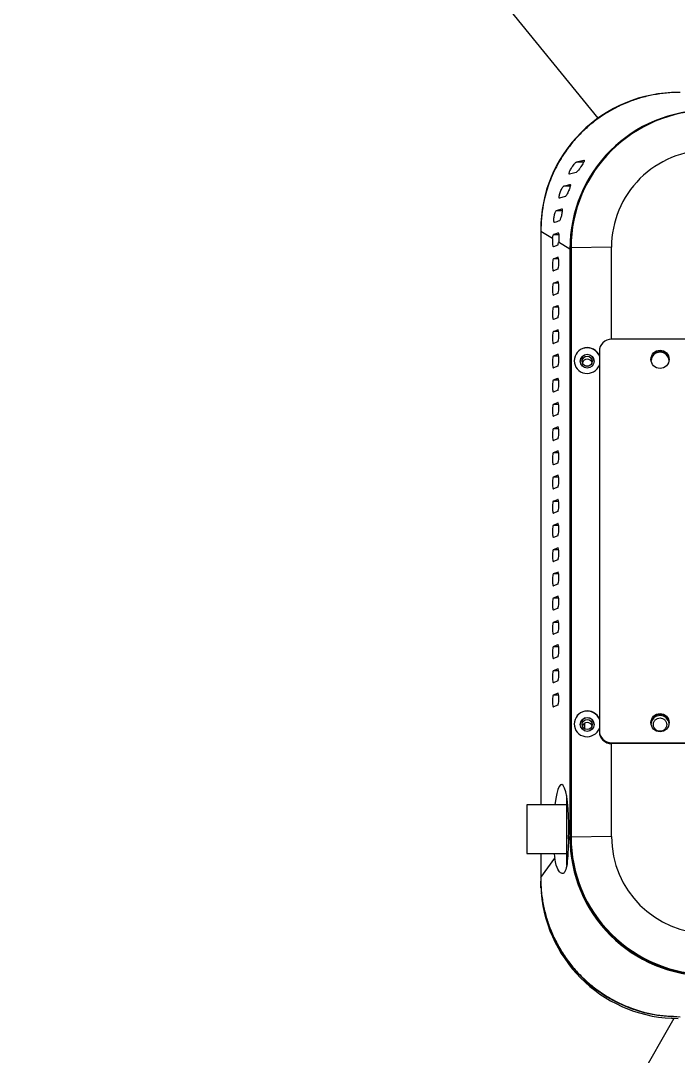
# Model space of a CAD drawing. Header units: millimetres. Extents: x 845401 to 948039, y 511594 to 550263.
# Drawn here: x 921266.4 to 921428.9, y 545046.7 to 545302.6 of the extents above; entities that cross this region are included whole.
import ezdxf

# ---------------------------------------------------------------- set-up
doc = ezdxf.new("R2010")
doc.units = ezdxf.units.MM

# ---------------------------------------------------------------- blocks, each defined once
blk = doc.blocks.new('G$CA2434F1D')
at = {"color": 251, "linetype": 'Continuous', "lineweight": 25}
for p, q in [((1438.31, 2105.01), (1552.13, 1964.88)), ((1546.89, 1954.08), (1548.67, 1954.5)), ((1546.89, 1954.08), (1548.65, 1954.08)), ((1546.75, 1951.5), (1545.12, 1951.09)), ((1543.73, 1948.09), (1545.23, 1948.51)), ((1545.29, 1948.09), (1543.73, 1948.09)), ((1544.06, 1945.52), (1542.67, 1945.1)), ((1541.9, 1942.11), (1543.2, 1942.53)), ((1541.9, 1942.11), (1543.32, 1942.11)), ((1538, 1937.36), (1538, 1795.21)), ((1540.93, 1935.13), (1538, 1936.89)), ((1538, 1936.89), (1538, 1795.21)), ((1541.19, 1936.12), (1542.47, 1936.12)), ((1542.23, 1933.55), (1541.17, 1933.13)), ((1545.23, 1932.54), (1542.44, 1934.22)), ((1545.23, 1932.54), (1545.23, 1787.29)), ((1555.5, 1933.02), (1545.5, 1932.88)), ((1545.5, 1932.88), (1545.5, 1787.23)), ((1555.5, 1910.28), (1555.5, 1933.02)), ((1541.17, 1930.14), (1542.23, 1930.55)), ((1542.43, 1930.14), (1541.17, 1930.14)), ((1542.23, 1930.55), (1542.27, 1930.55)), ((1542.23, 1927.56), (1541.17, 1927.14)), ((1541.17, 1924.15), (1542.23, 1924.57)), ((1542.43, 1924.15), (1541.17, 1924.15)), ((1542.23, 1924.57), (1542.27, 1924.57)), ((1542.23, 1921.58), (1541.17, 1921.16)), ((1541.17, 1918.17), (1542.23, 1918.58)), ((1542.43, 1918.17), (1541.17, 1918.17)), ((1542.23, 1918.58), (1542.27, 1918.58)), ((1542.23, 1915.59), (1541.17, 1915.17)), ((1541.17, 1912.18), (1542.23, 1912.6)), ((1542.43, 1912.18), (1541.17, 1912.18)), ((1542.23, 1912.6), (1542.27, 1912.6)), ((1542.23, 1909.61), (1541.17, 1909.19)), ((1609.5, 1910.28), (1555.5, 1910.28)), ((1552.5, 1907.29), (1552.5, 1813.52)), ((1541.17, 1906.19), (1542.23, 1906.61)), ((1541.17, 1906.19), (1542.42, 1906.19)), ((1542.27, 1906.61), (1542.23, 1906.61)), ((1546.3, 1904.96), (1546.3, 1904.95)), ((1542.23, 1903.62), (1541.17, 1903.2)), ((1549.89, 1903.62), (1549.11, 1903.62)), ((1541.17, 1900.21), (1542.23, 1900.63)), ((1541.17, 1900.21), (1542.43, 1900.21)), ((1542.23, 1897.64), (1541.17, 1897.22)), ((1541.17, 1894.22), (1542.23, 1894.64)), ((1541.17, 1894.22), (1542.43, 1894.22)), ((1542.27, 1894.64), (1542.23, 1894.64)), ((1542.23, 1891.65), (1541.17, 1891.23)), ((1541.17, 1888.24), (1542.23, 1888.66)), ((1541.17, 1888.24), (1542.43, 1888.24)), ((1542.27, 1888.66), (1542.23, 1888.66)), ((1542.23, 1885.66), (1541.17, 1885.25)), ((1541.17, 1882.25), (1542.23, 1882.67)), ((1541.17, 1882.25), (1542.43, 1882.25)), ((1542.27, 1882.67), (1542.23, 1882.67)), ((1542.23, 1879.68), (1541.17, 1879.26)), ((1541.17, 1876.27), (1542.23, 1876.69)), ((1541.17, 1876.27), (1542.43, 1876.27)), ((1542.27, 1876.69), (1542.23, 1876.69)), ((1542.23, 1873.69), (1541.17, 1873.28)), ((1541.17, 1870.28), (1542.23, 1870.7)), ((1541.17, 1870.28), (1542.43, 1870.28)), ((1542.27, 1870.7), (1542.23, 1870.7)), ((1542.23, 1867.71), (1541.17, 1867.29)), ((1541.17, 1864.3), (1542.23, 1864.72)), ((1541.17, 1864.3), (1542.43, 1864.3)), ((1542.27, 1864.72), (1542.23, 1864.72)), ((1542.23, 1861.72), (1541.17, 1861.3)), ((1541.17, 1858.31), (1542.23, 1858.73)), ((1541.17, 1858.31), (1542.43, 1858.31)), ((1542.27, 1858.73), (1542.23, 1858.73)), ((1542.23, 1855.74), (1541.17, 1855.32)), ((1541.17, 1852.33), (1542.23, 1852.74)), ((1541.17, 1852.33), (1542.43, 1852.33)), ((1542.27, 1852.74), (1542.23, 1852.74)), ((1542.23, 1849.75), (1541.17, 1849.33)), ((1541.17, 1846.34), (1542.23, 1846.76)), ((1541.17, 1846.34), (1542.43, 1846.34)), ((1542.27, 1846.76), (1542.23, 1846.76)), ((1542.23, 1843.77), (1541.17, 1843.35)), ((1541.17, 1840.36), (1542.23, 1840.77)), ((1541.17, 1840.36), (1542.43, 1840.36)), ((1542.27, 1840.77), (1542.23, 1840.77)), ((1542.23, 1837.78), (1541.17, 1837.36)), ((1541.17, 1834.37), (1542.23, 1834.79)), ((1541.17, 1834.37), (1542.43, 1834.37)), ((1542.27, 1834.79), (1542.23, 1834.79)), ((1542.23, 1831.8), (1541.17, 1831.38)), ((1541.17, 1828.38), (1542.23, 1828.8)), ((1541.17, 1828.38), (1542.43, 1828.38)), ((1542.27, 1828.8), (1542.23, 1828.8)), ((1542.23, 1825.81), (1541.17, 1825.39)), ((1541.17, 1822.4), (1542.23, 1822.82)), ((1541.17, 1822.4), (1542.43, 1822.4)), ((1542.27, 1822.82), (1542.23, 1822.82)), ((1542.23, 1819.83), (1541.17, 1819.41)), ((1546.3, 1815.18), (1546.3, 1815.17)), ((1548.81, 1815.37), (1548.81, 1813.98)), ((1552.5, 1813.52), (1552.5, 1813.31)), ((1555.5, 1810.53), (1609.5, 1810.53)), ((1555.5, 1810.32), (1555.5, 1810.53)), ((1609.5, 1810.32), (1555.5, 1810.32)), ((1555.5, 1787.37), (1555.5, 1810.32)), ((1544.4, 1797.5), (1544.4, 1780.24)), ((1544.4, 1795.21), (1534.6, 1795.21)), ((1534.6, 1795.21), (1534.6, 1783.21)), ((1544.88, 1786.81), (1545.23, 1787.29)), ((1555.5, 1787.37), (1545.5, 1787.23)), ((1545.5, 1787.23), (1545.5, 1787.09)), ((1534.6, 1783.21), (1544.4, 1783.21)), ((1538, 1783.21), (1538, 1776.75)), ((1538, 1783.21), (1538, 1777.22)), ((1538, 1777.22), (1541.47, 1782.05)), ((1538.04, 1774.71), (1538, 1776.31)), ((1570.88, 1742.41), (1409.52, 1458.17))]:
    blk.add_line(p, q, dxfattribs=at)
for centre, radius in [((1567.5, 1905.29), 2.25), ((1549.5, 1904.84), 1.7), ((1549.5, 1904.81), 1.25), ((1567.5, 1815.51), 2.25), ((1549.5, 1815.06), 1.7), ((1549.5, 1815.03), 1.25)]:
    blk.add_circle(centre, radius, dxfattribs=at)
for centre, radius, start, end in [((1571.96, 1937.32), 33.96, 89.9266, 179.9353), ((1579.46, 1932.83), 33.96, 89.9336, 179.9248), ((1579.47, 1932.99), 23.97, 89.9301, 179.9301), ((1555.5, 1907.29), 3, 89.9301, 179.9283), ((1549.5, 1904.94), 3.2, 20.448, 179.8671), ((1567.5, 1905.08), 2.25, 89.9301, 177.2555), ((1567.5, 1905.08), 2.25, 2.7585, 177.2415), ((1567.5, 1904.8), 2.25, 6.3551, 173.6449), ((1567.5, 1905.08), 2.25, 2.7445, 90.0664), ((1549.5, 1904.8), 1.7, 0.0944, 179.9056), ((1549.5, 1904.11), 1.25, 16.3515, 163.6485), ((1549.5, 1815.16), 3.2, 20.448, 179.8671), ((1567.5, 1815.3), 2.25, 89.9301, 177.2572), ((1567.5, 1815.3), 2.25, 2.8093, 177.1907), ((1567.5, 1815.02), 2.25, 6.3603, 173.6397), ((1567.5, 1815.3), 2.25, 2.7428, 90.0664), ((1549.5, 1815.02), 1.7, 0.0944, 179.9056), ((1549.5, 1814.32), 1.25, 16.3515, 163.6485), ((1555.5, 1813.52), 3, 180.0717, 270.0699), ((1555.5, 1813.31), 3, 180.0717, 270.0699), ((1579.46, 1787.27), 33.96, 180.0647, 270.0734), ((1579.46, 1787.14), 33.96, 180.0752, 270.0664), ((1579.47, 1787.4), 23.97, 180.0699, 270.0699), ((1571.96, 1776.8), 33.96, 180.0752, 270.0664), ((1571.96, 1776.36), 33.96, 184.8281, 270.0699)]:
    blk.add_arc(centre, radius, start, end, dxfattribs=at)
for centre, major_axis, ratio, start_param, end_param in [((1580.77, 1931.47), (26.48, -24.43), 0.970192, 2.330938, 3.871576), ((1571.5, 1937.05), (49.46, 10.19), 0.195879, 2.153538, 2.183704), ((1541.17, 1934.63), (0.02, 1.5), 0.17587, 1.231154, 3.213638), ((1574.5, 1935.25), (49.46, 10.19), 0.195879, 2.238749, 2.268607), ((1542.23, 1935.04), (0.02, 1.5), 0.17587, 3.213638, 4.132295), ((1541.17, 1928.64), (0.02, 1.5), 0.17587, 0.072045, 3.213638), ((1542.23, 1929.06), (0.02, 1.5), 0.17587, 3.213638, 6.355231), ((1541.17, 1922.65), (0.02, 1.5), 0.17587, 0.072045, 3.213638), ((1542.23, 1923.07), (0.02, 1.5), 0.17587, 3.213638, 6.355231), ((1541.17, 1916.67), (0.02, 1.5), 0.17587, 0.072045, 3.213638), ((1542.23, 1917.09), (0.02, 1.5), 0.17587, 3.213638, 6.355231), ((1541.17, 1910.68), (0.02, 1.5), 0.17587, 0.072045, 3.213638), ((1542.23, 1911.1), (0.02, 1.5), 0.17587, 3.213638, 6.355231), ((1549.5, 1905), (2.46, 2.08), 0.985921, 5.943131, 11.515474), ((1541.17, 1904.7), (0.02, 1.5), 0.17587, 0.072045, 3.213638), ((1542.23, 1905.12), (0.02, 1.5), 0.17587, 3.213638, 6.355231), ((1541.17, 1898.71), (0.02, 1.5), 0.17587, 0.072045, 3.213638), ((1542.23, 1899.13), (0.02, 1.5), 0.17587, 3.213638, 6.355231), ((1541.17, 1892.73), (0.02, 1.5), 0.17587, 0.072045, 3.213638), ((1542.23, 1893.15), (0.02, 1.5), 0.17587, 3.213638, 6.355231), ((1541.17, 1886.74), (0.02, 1.5), 0.17587, 0.072045, 3.213638), ((1542.23, 1887.16), (0.02, 1.5), 0.17587, 3.213638, 6.355231), ((1541.17, 1880.76), (0.02, 1.5), 0.17587, 0.072045, 3.213638), ((1542.23, 1881.18), (0.02, 1.5), 0.17587, 3.213638, 6.355231), ((1541.17, 1874.77), (0.02, 1.5), 0.17587, 0.072045, 3.213638), ((1542.23, 1875.19), (0.02, 1.5), 0.17587, 3.213638, 6.355231), ((1541.17, 1868.79), (0.02, 1.5), 0.17587, 0.072045, 3.213638), ((1542.23, 1869.2), (0.02, 1.5), 0.17587, 3.213638, 6.355231), ((1541.17, 1862.8), (0.02, 1.5), 0.17587, 0.072045, 3.213638), ((1542.23, 1863.22), (0.02, 1.5), 0.17587, 3.213638, 6.355231), ((1541.17, 1856.82), (0.02, 1.5), 0.17587, 0.072045, 3.213638), ((1542.23, 1857.23), (0.02, 1.5), 0.17587, 3.213638, 6.355231), ((1541.17, 1850.83), (0.02, 1.5), 0.17587, 0.072045, 3.213638), ((1542.23, 1851.25), (0.02, 1.5), 0.17587, 3.213638, 6.355231), ((1541.17, 1844.84), (0.02, 1.5), 0.17587, 0.072045, 3.213638), ((1542.23, 1845.26), (0.02, 1.5), 0.17587, 3.213638, 6.355231), ((1541.17, 1838.86), (0.02, 1.5), 0.17587, 0.072045, 3.213638), ((1542.23, 1839.28), (0.02, 1.5), 0.17587, 3.213638, 6.355231), ((1541.17, 1832.87), (0.02, 1.5), 0.17587, 0.072045, 3.213638), ((1542.23, 1833.29), (0.02, 1.5), 0.17587, 3.213638, 6.355231), ((1541.17, 1826.89), (0.02, 1.5), 0.17587, 0.072045, 3.213638), ((1542.23, 1827.31), (0.02, 1.5), 0.17587, 3.213638, 6.355231), ((1541.17, 1820.9), (0.02, 1.5), 0.17587, 0.072045, 3.213638), ((1542.23, 1821.32), (0.02, 1.5), 0.17587, 3.213638, 6.355231), ((1549.5, 1815.22), (2.46, 2.08), 0.985921, 5.943131, 11.515474), ((1543.03, 1789.21), (0.14, 11), 0.17587, 4.494201, 7.279283), ((1580.77, 1788.36), (26.48, 24.43), 0.970192, 2.411609, 3.952247), ((1543.03, 1789.21), (0.14, 11), 0.17587, 2.14996, 2.282141)]:
    blk.add_ellipse(centre, major_axis=major_axis, ratio=ratio, start_param=start_param, end_param=end_param, dxfattribs=at)
for points, knots in [([(1572.47, 1971.28), (1571.34, 1971.25), (1569.11, 1971.18), (1565.83, 1970.7), (1562.68, 1969.95), (1559.54, 1968.88), (1556.44, 1967.47), (1553.39, 1965.7), (1550.57, 1963.63), (1547.99, 1961.31), (1545.66, 1958.73), (1543.83, 1956.24), (1542.41, 1953.91), (1541.32, 1951.82), (1539.86, 1948.43), (1538.36, 1943.47), (1538.12, 1939.12), (1538, 1936.89)], [0, 0, 0, 0, 0.062453, 0.123495, 0.183147, 0.24143, 0.306892, 0.371802, 0.436197, 0.500116, 0.564035, 0.62843, 0.671655, 0.715119, 0.758835, 0.876644, 1, 1, 1, 1]), ([(1545.12, 1951.09), (1545.08, 1951.09), (1545.02, 1951.09), (1545.01, 1951.26), (1545.08, 1951.54), (1545.23, 1951.9), (1545.45, 1952.34), (1545.74, 1952.84), (1546.11, 1953.35), (1546.47, 1953.77), (1546.74, 1954.02), (1546.85, 1954.06), (1546.89, 1954.08)], [0, 0, 0, 0, 0.086742, 0.173681, 0.257762, 0.343959, 0.439017, 0.54844, 0.675097, 0.814727, 0.926822, 1, 1, 1, 1]), ([(1548.67, 1954.5), (1548.71, 1954.5), (1548.77, 1954.49), (1548.77, 1954.35), (1548.68, 1954.11), (1548.51, 1953.79), (1548.27, 1953.37), (1547.94, 1952.87), (1547.55, 1952.32), (1547.18, 1951.86), (1546.9, 1951.58), (1546.8, 1951.53), (1546.75, 1951.5)], [0, 0, 0, 0, 0.079061, 0.158297, 0.235043, 0.317313, 0.413314, 0.528188, 0.661381, 0.802848, 0.914174, 1, 1, 1, 1]), ([(1542.67, 1945.1), (1542.63, 1945.1), (1542.57, 1945.11), (1542.54, 1945.32), (1542.57, 1945.64), (1542.66, 1946.06), (1542.81, 1946.53), (1543, 1947.02), (1543.23, 1947.49), (1543.47, 1947.87), (1543.64, 1948.05), (1543.71, 1948.08), (1543.73, 1948.09)], [0, 0, 0, 0, 0.0992795, 0.1986862, 0.2952183, 0.3910496, 0.4904152, 0.5969359, 0.712293, 0.8342899, 0.9557948, 1, 1, 1, 1]), ([(1545.23, 1948.51), (1545.27, 1948.51), (1545.33, 1948.5), (1545.34, 1948.32), (1545.29, 1948.02), (1545.17, 1947.63), (1545, 1947.17), (1544.79, 1946.66), (1544.55, 1946.16), (1544.32, 1945.76), (1544.15, 1945.56), (1544.08, 1945.53), (1544.06, 1945.52)], [0, 0, 0, 0, 0.094104, 0.188393, 0.279996, 0.373947, 0.475359, 0.58636, 0.705432, 0.827597, 0.946609, 1, 1, 1, 1]), ([(1541.42, 1939.11), (1541.39, 1939.12), (1541.32, 1939.13), (1541.27, 1939.35), (1541.25, 1939.71), (1541.27, 1940.16), (1541.34, 1940.65), (1541.44, 1941.14), (1541.58, 1941.58), (1541.73, 1941.92), (1541.84, 1942.07), (1541.89, 1942.1), (1541.9, 1942.11)], [0, 0, 0, 0, 0.106708, 0.213499, 0.318236, 0.420739, 0.522811, 0.626856, 0.734769, 0.846756, 0.960562, 1, 1, 1, 1]), ([(1543.2, 1942.53), (1543.23, 1942.52), (1543.29, 1942.51), (1543.33, 1942.3), (1543.32, 1941.96), (1543.27, 1941.53), (1543.17, 1941.04), (1543.06, 1940.54), (1542.92, 1940.08), (1542.78, 1939.73), (1542.68, 1939.57), (1542.63, 1939.54), (1542.62, 1939.53)], [0, 0, 0, 0, 0.103878, 0.207878, 0.309403, 0.410482, 0.513871, 0.620859, 0.731184, 0.843507, 0.956076, 1, 1, 1, 1]), ([(1540.93, 1935.13), (1540.95, 1935.28), (1540.98, 1935.59), (1541.06, 1935.92), (1541.13, 1936.08), (1541.18, 1936.11), (1541.19, 1936.12)], [0, 0, 0, 0, 0.28771, 0.575242, 0.867325, 1, 1, 1, 1]), ([(1542.3, 1936.54), (1542.33, 1936.54), (1542.39, 1936.53), (1542.46, 1936.3), (1542.5, 1935.94), (1542.52, 1935.47), (1542.51, 1934.97), (1542.48, 1934.54), (1542.45, 1934.31), (1542.44, 1934.22)], [0, 0, 0, 0, 0.154154, 0.308429, 0.460738, 0.610976, 0.760339, 0.90989, 1, 1, 1, 1]), ([(1565.85, 1815.03), (1565.87, 1815.23), (1565.91, 1815.55), (1566.11, 1815.94), (1566.32, 1816.2), (1566.59, 1816.41), (1566.97, 1816.61), (1567.5, 1816.71), (1568.03, 1816.61), (1568.41, 1816.41), (1568.67, 1816.2), (1568.89, 1815.94), (1569.09, 1815.55), (1569.13, 1815.23), (1569.15, 1815.03)], [0, 0, 0, 0, 0.119723, 0.184811, 0.249999, 0.315083, 0.380281, 0.500005, 0.619718, 0.684809, 0.75, 0.815091, 0.880277, 1, 1, 1, 1]), ([(1569.15, 1815.03), (1569.13, 1814.82), (1569.09, 1814.5), (1568.89, 1814.12), (1568.68, 1813.85), (1568.41, 1813.64), (1568.03, 1813.44), (1567.5, 1813.34), (1566.97, 1813.44), (1566.59, 1813.64), (1566.33, 1813.85), (1566.11, 1814.12), (1565.91, 1814.5), (1565.87, 1814.82), (1565.85, 1815.03)], [0, 0, 0, 0, 0.119724, 0.184811, 0.249999, 0.315083, 0.380281, 0.499994, 0.619719, 0.684809, 0.75, 0.815091, 0.880276, 1, 1, 1, 1]), ([(1544.88, 1786.81), (1544.83, 1785.63), (1544.73, 1783.27), (1544.55, 1780.47), (1544.15, 1778.76), (1543.51, 1778.05), (1542.68, 1778.43), (1541.88, 1779.88), (1541.59, 1781.42), (1541.47, 1782.05)], [0, 0, 0, 0, 0.15086, 0.301731, 0.451887, 0.575297, 0.73317, 0.891035, 1, 1, 1, 1]), ([(1538, 1777.22), (1538.03, 1776.09), (1538.09, 1773.87), (1538.58, 1770.6), (1539.34, 1767.46), (1540.41, 1764.33), (1541.82, 1761.23), (1543.6, 1758.19), (1545.66, 1755.38), (1547.99, 1752.8), (1550.57, 1750.48), (1553.08, 1748.65), (1555.41, 1747.23), (1557.5, 1746.15), (1560.9, 1744.69), (1565.88, 1743.19), (1570.24, 1742.96), (1572.47, 1742.84)], [0, 0, 0, 0, 0.062453, 0.123496, 0.183147, 0.24143, 0.306892, 0.371802, 0.436197, 0.500116, 0.564035, 0.628431, 0.671655, 0.715119, 0.758835, 0.876643, 1, 1, 1, 1])]:
    blk.add_open_spline(points, degree=3, knots=knots, dxfattribs=at)

msp = doc.modelspace()

# ---------------------------------------------------------------- block references
at = {"color": 7}
msp.add_blockref('G$CA2434F1D', (919856.9, 543313.64, 0), dxfattribs=at)

doc.saveas('drawing.dxf')
